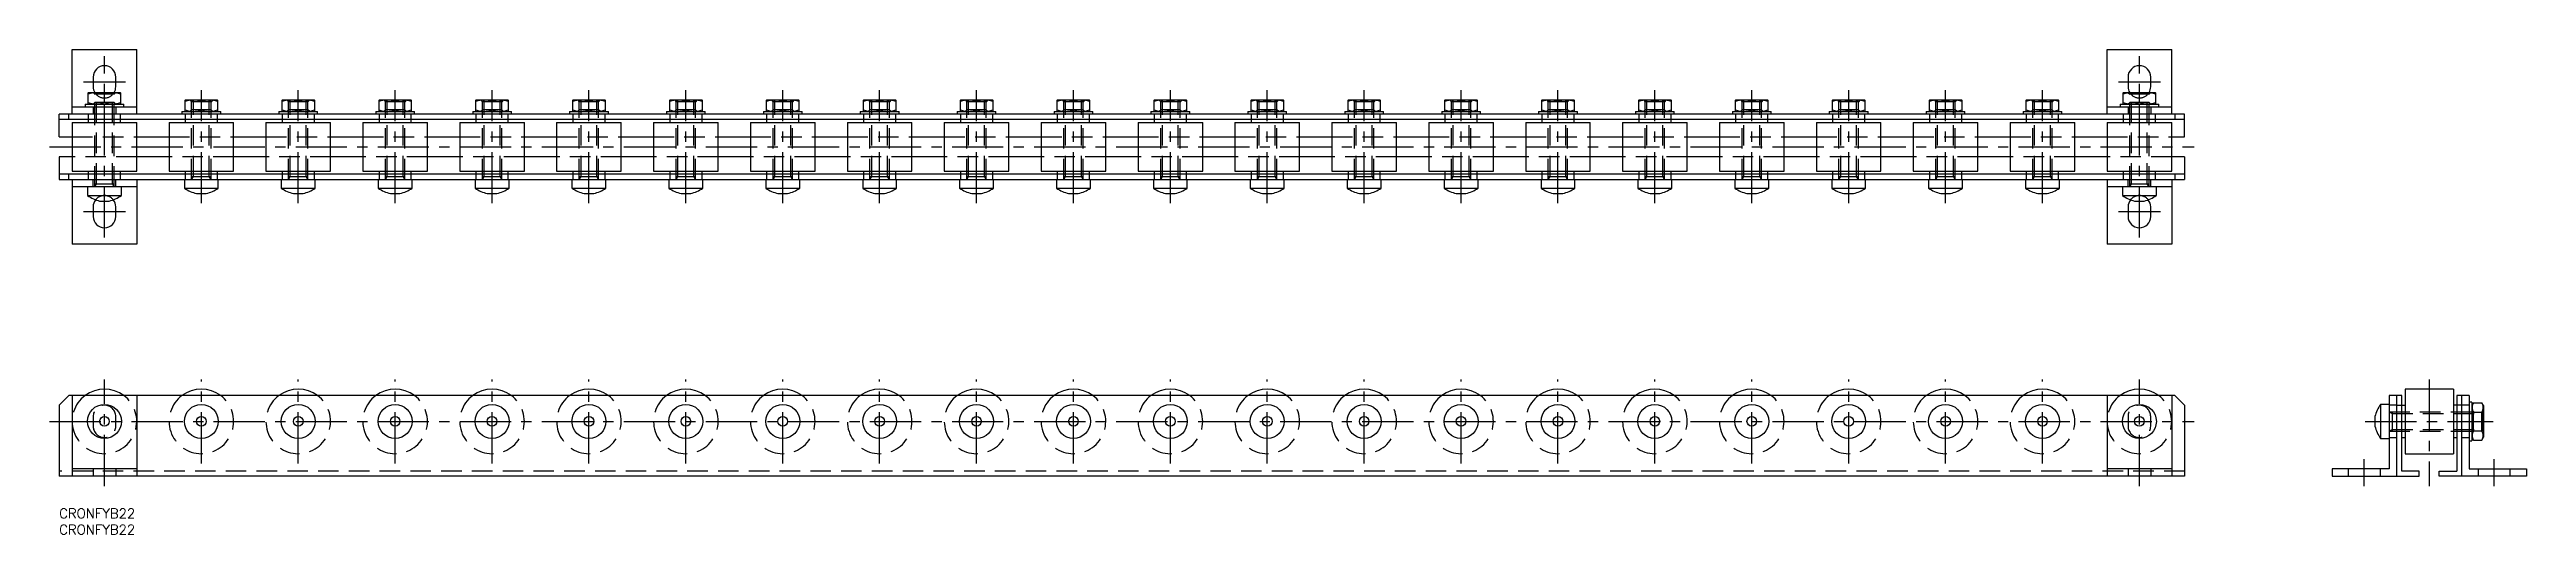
# Model space of a CAD drawing. Extents: x -3 to 764, y -8 to 142.
import ezdxf

# ---------------------------------------------------------------- set-up
doc = ezdxf.new("R2010")
doc.units = 0
doc.header["$LTSCALE"] = 0.5
doc.linetypes.add('CENTER', pattern=[50.8, 31.75, -6.35, 6.35, -6.35])
doc.linetypes.add('DASHED', pattern=[19.05, 12.7, -6.35])
for name, color, linetype in [('MSM_CENTER', 1, 'CENTER'), ('MSM_CONTINUOUS', 7, 'CONTINUOUS'), ('MSM_DASHED', 4, 'DASHED'), ('MSM_PART_NUMBER', 7, 'CONTINUOUS')]:
    doc.layers.add(name, color=color, linetype=linetype)
doc.styles.get("Standard").update_dxf_attribs({"font": 'txt.shx', "height": 3, "bigfont": 'bigfont.shx'})

# ---------------------------------------------------------------- blocks, each defined once
blk = doc.blocks.new('*U45')
at = {"layer": 'MSM_PART_NUMBER'}
blk.add_text('CRONFYB22', height=3, dxfattribs=at).set_placement((0, -3))
blk = doc.blocks.new('*U46')
at = {"layer": 'MSM_PART_NUMBER'}
blk.add_text('CRONFYB22', height=3, dxfattribs=at).set_placement((0, -8))

msp = doc.modelspace()

# ---------------------------------------------------------------- linework, layer by layer
at = {"layer": 'MSM_CENTER'}
for p, q in [((14, 83.91), (14, 140.11)), ((644, 83.91), (644, 140.11)), ((7.5, 132.11), (20.5, 132.11)), ((637.5, 132.11), (650.5, 132.11)), ((44, 94.51), (44, 129.51)), ((74, 94.51), (74, 129.51)), ((104, 94.51), (104, 129.51)), ((134, 94.51), (134, 129.51)), ((164, 94.51), (164, 129.51)), ((194, 94.51), (194, 129.51)), ((224, 94.51), (224, 129.51)), ((254, 94.51), (254, 129.51)), ((284, 94.51), (284, 129.51)), ((314, 94.51), (314, 129.51)), ((344, 94.51), (344, 129.51)), ((374, 94.51), (374, 129.51)), ((404, 94.51), (404, 129.51)), ((434, 94.51), (434, 129.51)), ((464, 94.51), (464, 129.51)), ((494, 94.51), (494, 129.51)), ((524, 94.51), (524, 129.51)), ((554, 94.51), (554, 129.51)), ((584, 94.51), (584, 129.51)), ((614, 94.51), (614, 129.51)), ((-3, 112.01), (661, 112.01)), ((20.5, 91.91), (7.5, 91.91)), ((650.5, 91.91), (637.5, 91.91)), ((14, 7), (14, 40)), ((44, 14), (44, 40)), ((74, 14), (74, 40)), ((104, 14), (104, 40)), ((134, 14), (134, 40)), ((164, 14), (164, 40)), ((194, 14), (194, 40)), ((224, 14), (224, 40)), ((254, 14), (254, 40)), ((284, 14), (284, 40)), ((314, 14), (314, 40)), ((344, 14), (344, 40)), ((374, 14), (374, 40)), ((404, 14), (404, 40)), ((434, 14), (434, 40)), ((464, 14), (464, 40)), ((494, 14), (494, 40)), ((524, 14), (524, 40)), ((554, 14), (554, 40)), ((584, 14), (584, 40)), ((614, 14), (614, 40)), ((644, 7), (644, 40)), ((733.74, 40), (733.74, 7)), ((-3, 27), (661, 27)), ((713.94, 27), (753.54, 27)), ((713.64, 7), (713.64, 15.3)), ((753.84, 7), (753.84, 15.3))]:
    msp.add_line(p, q, dxfattribs=at)
at = {"layer": 'MSM_CONTINUOUS'}
for p, q in [((4, 122.11), (4, 142.11)), ((4, 142.11), (24, 142.11)), ((24, 122.11), (24, 142.11)), ((634, 122.11), (634, 142.11)), ((634, 142.11), (654, 142.11)), ((654, 122.11), (654, 142.11)), ((10.5, 133.61), (10.5, 130.61)), ((17.5, 130.61), (17.5, 133.61)), ((640.5, 133.61), (640.5, 130.61)), ((647.5, 130.61), (647.5, 133.61)), ((4, 124.41), (24, 124.41)), ((8, 125.21), (8, 124.41)), ((8, 125.21), (20, 125.21)), ((9.1, 128.81), (9, 128.75)), ((9, 125.27), (9, 128.75)), ((9, 125.27), (9.1, 125.21)), ((9.1, 128.81), (18.9, 128.81)), ((14, 125.72), (14, 128.31)), ((19, 128.75), (18.9, 128.81)), ((18.9, 125.21), (19, 125.27)), ((19, 128.75), (19, 125.27)), ((20, 124.41), (20, 125.21)), ((38, 122.91), (38, 122.11)), ((38, 122.91), (50, 122.91)), ((39.1, 126.51), (39, 126.45)), ((39, 122.97), (39, 126.45)), ((39, 122.97), (39.1, 122.91)), ((39.1, 126.51), (48.9, 126.51)), ((44, 123.42), (44, 126.01)), ((49, 126.45), (48.9, 126.51)), ((48.9, 122.91), (49, 122.97)), ((49, 126.45), (49, 122.97)), ((50, 122.11), (50, 122.91)), ((68, 122.91), (68, 122.11)), ((68, 122.91), (80, 122.91)), ((69.1, 126.51), (69, 126.45)), ((69, 122.97), (69, 126.45)), ((69, 122.97), (69.1, 122.91)), ((69.1, 126.51), (78.9, 126.51)), ((74, 123.42), (74, 126.01)), ((79, 126.45), (78.9, 126.51)), ((78.9, 122.91), (79, 122.97)), ((79, 126.45), (79, 122.97)), ((80, 122.11), (80, 122.91)), ((98, 122.91), (98, 122.11)), ((98, 122.91), (110, 122.91)), ((99.1, 126.51), (99, 126.45)), ((99, 122.97), (99, 126.45)), ((99, 122.97), (99.1, 122.91)), ((99.1, 126.51), (108.9, 126.51)), ((104, 123.42), (104, 126.01)), ((109, 126.45), (108.9, 126.51)), ((108.9, 122.91), (109, 122.97)), ((109, 126.45), (109, 122.97)), ((110, 122.11), (110, 122.91)), ((128, 122.91), (128, 122.11)), ((128, 122.91), (140, 122.91)), ((129.1, 126.51), (129, 126.45)), ((129, 122.97), (129, 126.45)), ((129, 122.97), (129.1, 122.91)), ((129.1, 126.51), (138.9, 126.51)), ((134, 123.42), (134, 126.01)), ((139, 126.45), (138.9, 126.51)), ((138.9, 122.91), (139, 122.97)), ((139, 126.45), (139, 122.97)), ((140, 122.11), (140, 122.91)), ((158, 122.91), (158, 122.11)), ((158, 122.91), (170, 122.91)), ((159.1, 126.51), (159, 126.45)), ((159, 122.97), (159, 126.45)), ((159, 122.97), (159.1, 122.91)), ((159.1, 126.51), (168.9, 126.51)), ((164, 123.42), (164, 126.01)), ((169, 126.45), (168.9, 126.51)), ((168.9, 122.91), (169, 122.97)), ((169, 126.45), (169, 122.97)), ((170, 122.11), (170, 122.91)), ((188, 122.91), (188, 122.11)), ((188, 122.91), (200, 122.91)), ((189.1, 126.51), (189, 126.45)), ((189, 122.97), (189, 126.45)), ((189, 122.97), (189.1, 122.91)), ((189.1, 126.51), (198.9, 126.51)), ((194, 123.42), (194, 126.01)), ((199, 126.45), (198.9, 126.51)), ((198.9, 122.91), (199, 122.97)), ((199, 126.45), (199, 122.97)), ((200, 122.11), (200, 122.91)), ((218, 122.91), (218, 122.11)), ((218, 122.91), (230, 122.91)), ((219.1, 126.51), (219, 126.45)), ((219, 122.97), (219, 126.45)), ((219, 122.97), (219.1, 122.91)), ((219.1, 126.51), (228.9, 126.51)), ((224, 123.42), (224, 126.01)), ((229, 126.45), (228.9, 126.51)), ((228.9, 122.91), (229, 122.97)), ((229, 126.45), (229, 122.97)), ((230, 122.11), (230, 122.91)), ((248, 122.91), (248, 122.11)), ((248, 122.91), (260, 122.91)), ((249.1, 126.51), (249, 126.45)), ((249, 122.97), (249, 126.45)), ((249, 122.97), (249.1, 122.91)), ((249.1, 126.51), (258.9, 126.51)), ((254, 123.42), (254, 126.01)), ((259, 126.45), (258.9, 126.51)), ((258.9, 122.91), (259, 122.97)), ((259, 126.45), (259, 122.97)), ((260, 122.11), (260, 122.91)), ((278, 122.91), (278, 122.11)), ((278, 122.91), (290, 122.91)), ((279.1, 126.51), (279, 126.45)), ((279, 122.97), (279, 126.45)), ((279, 122.97), (279.1, 122.91)), ((279.1, 126.51), (288.9, 126.51)), ((284, 123.42), (284, 126.01)), ((289, 126.45), (288.9, 126.51)), ((288.9, 122.91), (289, 122.97)), ((289, 126.45), (289, 122.97)), ((290, 122.11), (290, 122.91)), ((308, 122.91), (308, 122.11)), ((308, 122.91), (320, 122.91)), ((309.1, 126.51), (309, 126.45)), ((309, 122.97), (309, 126.45)), ((309, 122.97), (309.1, 122.91)), ((309.1, 126.51), (318.9, 126.51)), ((314, 123.42), (314, 126.01)), ((319, 126.45), (318.9, 126.51)), ((318.9, 122.91), (319, 122.97)), ((319, 126.45), (319, 122.97)), ((320, 122.11), (320, 122.91)), ((338, 122.91), (338, 122.11)), ((338, 122.91), (350, 122.91)), ((339.1, 126.51), (339, 126.45)), ((339, 122.97), (339, 126.45)), ((339, 122.97), (339.1, 122.91)), ((339.1, 126.51), (348.9, 126.51)), ((344, 123.42), (344, 126.01)), ((349, 126.45), (348.9, 126.51)), ((348.9, 122.91), (349, 122.97)), ((349, 126.45), (349, 122.97)), ((350, 122.11), (350, 122.91)), ((368, 122.91), (368, 122.11)), ((368, 122.91), (380, 122.91)), ((369.1, 126.51), (369, 126.45)), ((369, 122.97), (369, 126.45)), ((369, 122.97), (369.1, 122.91)), ((369.1, 126.51), (378.9, 126.51)), ((374, 123.42), (374, 126.01)), ((379, 126.45), (378.9, 126.51)), ((378.9, 122.91), (379, 122.97)), ((379, 126.45), (379, 122.97)), ((380, 122.11), (380, 122.91)), ((398, 122.91), (398, 122.11)), ((398, 122.91), (410, 122.91)), ((399.1, 126.51), (399, 126.45)), ((399, 122.97), (399, 126.45)), ((399, 122.97), (399.1, 122.91)), ((399.1, 126.51), (408.9, 126.51)), ((404, 123.42), (404, 126.01)), ((409, 126.45), (408.9, 126.51)), ((408.9, 122.91), (409, 122.97)), ((409, 126.45), (409, 122.97)), ((410, 122.11), (410, 122.91)), ((428, 122.91), (428, 122.11)), ((428, 122.91), (440, 122.91)), ((429.1, 126.51), (429, 126.45)), ((429, 122.97), (429, 126.45)), ((429, 122.97), (429.1, 122.91)), ((429.1, 126.51), (438.9, 126.51)), ((434, 123.42), (434, 126.01)), ((439, 126.45), (438.9, 126.51)), ((438.9, 122.91), (439, 122.97)), ((439, 126.45), (439, 122.97)), ((440, 122.11), (440, 122.91)), ((458, 122.91), (458, 122.11)), ((458, 122.91), (470, 122.91)), ((459.1, 126.51), (459, 126.45)), ((459, 122.97), (459, 126.45)), ((459, 122.97), (459.1, 122.91)), ((459.1, 126.51), (468.9, 126.51)), ((464, 123.42), (464, 126.01)), ((469, 126.45), (468.9, 126.51)), ((468.9, 122.91), (469, 122.97)), ((469, 126.45), (469, 122.97)), ((470, 122.11), (470, 122.91)), ((488, 122.91), (488, 122.11)), ((488, 122.91), (500, 122.91)), ((489.1, 126.51), (489, 126.45)), ((489, 122.97), (489, 126.45)), ((489, 122.97), (489.1, 122.91)), ((489.1, 126.51), (498.9, 126.51)), ((494, 123.42), (494, 126.01)), ((499, 126.45), (498.9, 126.51)), ((498.9, 122.91), (499, 122.97)), ((499, 126.45), (499, 122.97)), ((500, 122.11), (500, 122.91)), ((518, 122.91), (518, 122.11)), ((518, 122.91), (530, 122.91)), ((519.1, 126.51), (519, 126.45)), ((519, 122.97), (519, 126.45)), ((519, 122.97), (519.1, 122.91)), ((519.1, 126.51), (528.9, 126.51)), ((524, 123.42), (524, 126.01)), ((529, 126.45), (528.9, 126.51)), ((528.9, 122.91), (529, 122.97)), ((529, 126.45), (529, 122.97)), ((530, 122.11), (530, 122.91)), ((548, 122.91), (548, 122.11)), ((548, 122.91), (560, 122.91)), ((549.1, 126.51), (549, 126.45)), ((549, 122.97), (549, 126.45)), ((549, 122.97), (549.1, 122.91)), ((549.1, 126.51), (558.9, 126.51)), ((554, 123.42), (554, 126.01)), ((559, 126.45), (558.9, 126.51)), ((558.9, 122.91), (559, 122.97)), ((559, 126.45), (559, 122.97)), ((560, 122.11), (560, 122.91)), ((578, 122.91), (578, 122.11)), ((578, 122.91), (590, 122.91)), ((579.1, 126.51), (579, 126.45)), ((579, 122.97), (579, 126.45)), ((579, 122.97), (579.1, 122.91)), ((579.1, 126.51), (588.9, 126.51)), ((584, 123.42), (584, 126.01)), ((589, 126.45), (588.9, 126.51)), ((588.9, 122.91), (589, 122.97)), ((589, 126.45), (589, 122.97)), ((590, 122.11), (590, 122.91)), ((608, 122.91), (608, 122.11)), ((608, 122.91), (620, 122.91)), ((609.1, 126.51), (609, 126.45)), ((609, 122.97), (609, 126.45)), ((609, 122.97), (609.1, 122.91)), ((609.1, 126.51), (618.9, 126.51)), ((614, 123.42), (614, 126.01)), ((619, 126.45), (618.9, 126.51)), ((618.9, 122.91), (619, 122.97)), ((619, 126.45), (619, 122.97)), ((620, 122.11), (620, 122.91)), ((634, 124.41), (654, 124.41)), ((638, 125.21), (638, 124.41)), ((638, 125.21), (650, 125.21)), ((639.1, 128.81), (639, 128.75)), ((639, 125.27), (639, 128.75)), ((639, 125.27), (639.1, 125.21)), ((639.1, 128.81), (648.9, 128.81)), ((644, 125.72), (644, 128.31)), ((649, 128.75), (648.9, 128.81)), ((648.9, 125.21), (649, 125.27)), ((649, 128.75), (649, 125.27)), ((650, 124.41), (650, 125.21)), ((0, 115.11), (0, 122.11)), ((658, 122.11), (0, 122.11)), ((0, 120.51), (658, 120.51)), ((0, 115.11), (4, 115.11)), ((3, 120.51), (3, 122.11)), ((4, 119.51), (4, 104.51)), ((4, 119.51), (24, 119.51)), ((9, 120.51), (9, 119.51)), ((19, 119.51), (19, 120.51)), ((24, 104.51), (24, 119.51)), ((24, 115.11), (34, 115.11)), ((34, 119.51), (34, 104.51)), ((34, 119.51), (54, 119.51)), ((39, 120.51), (39, 119.51)), ((49, 119.51), (49, 120.51)), ((54, 104.51), (54, 119.51)), ((54, 115.11), (64, 115.11)), ((64, 119.51), (64, 104.51)), ((64, 119.51), (84, 119.51)), ((69, 120.51), (69, 119.51)), ((79, 119.51), (79, 120.51)), ((84, 104.51), (84, 119.51)), ((84, 115.11), (94, 115.11)), ((94, 119.51), (94, 104.51)), ((94, 119.51), (114, 119.51)), ((99, 120.51), (99, 119.51)), ((109, 119.51), (109, 120.51)), ((114, 104.51), (114, 119.51)), ((114, 115.11), (124, 115.11)), ((124, 119.51), (124, 104.51)), ((124, 119.51), (144, 119.51)), ((129, 120.51), (129, 119.51)), ((139, 119.51), (139, 120.51)), ((144, 104.51), (144, 119.51)), ((144, 115.11), (154, 115.11)), ((154, 119.51), (154, 104.51)), ((154, 119.51), (174, 119.51)), ((159, 120.51), (159, 119.51)), ((169, 119.51), (169, 120.51)), ((174, 104.51), (174, 119.51)), ((174, 115.11), (184, 115.11)), ((184, 119.51), (184, 104.51)), ((184, 119.51), (204, 119.51)), ((189, 120.51), (189, 119.51)), ((199, 119.51), (199, 120.51)), ((204, 104.51), (204, 119.51)), ((204, 115.11), (214, 115.11)), ((214, 119.51), (214, 104.51)), ((214, 119.51), (234, 119.51)), ((219, 120.51), (219, 119.51)), ((229, 119.51), (229, 120.51)), ((234, 104.51), (234, 119.51)), ((234, 115.11), (244, 115.11)), ((244, 119.51), (244, 104.51)), ((244, 119.51), (264, 119.51)), ((249, 120.51), (249, 119.51)), ((259, 119.51), (259, 120.51)), ((264, 104.51), (264, 119.51)), ((264, 115.11), (274, 115.11)), ((274, 119.51), (274, 104.51)), ((274, 119.51), (294, 119.51)), ((279, 120.51), (279, 119.51)), ((289, 119.51), (289, 120.51)), ((294, 104.51), (294, 119.51)), ((294, 115.11), (304, 115.11)), ((304, 119.51), (304, 104.51)), ((304, 119.51), (324, 119.51)), ((309, 120.51), (309, 119.51)), ((319, 119.51), (319, 120.51)), ((324, 104.51), (324, 119.51)), ((324, 115.11), (334, 115.11)), ((334, 119.51), (334, 104.51)), ((334, 119.51), (354, 119.51)), ((339, 120.51), (339, 119.51)), ((349, 119.51), (349, 120.51)), ((354, 104.51), (354, 119.51)), ((354, 115.11), (364, 115.11)), ((364, 119.51), (364, 104.51)), ((364, 119.51), (384, 119.51)), ((369, 120.51), (369, 119.51)), ((379, 119.51), (379, 120.51)), ((384, 104.51), (384, 119.51)), ((384, 115.11), (394, 115.11)), ((394, 119.51), (394, 104.51)), ((394, 119.51), (414, 119.51)), ((399, 120.51), (399, 119.51)), ((409, 119.51), (409, 120.51)), ((414, 104.51), (414, 119.51)), ((414, 115.11), (424, 115.11)), ((424, 119.51), (424, 104.51)), ((424, 119.51), (444, 119.51)), ((429, 120.51), (429, 119.51)), ((439, 119.51), (439, 120.51)), ((444, 104.51), (444, 119.51)), ((444, 115.11), (454, 115.11)), ((454, 119.51), (454, 104.51)), ((454, 119.51), (474, 119.51)), ((459, 120.51), (459, 119.51)), ((469, 119.51), (469, 120.51)), ((474, 104.51), (474, 119.51)), ((474, 115.11), (484, 115.11)), ((484, 119.51), (484, 104.51)), ((484, 119.51), (504, 119.51)), ((489, 120.51), (489, 119.51)), ((499, 119.51), (499, 120.51)), ((504, 104.51), (504, 119.51)), ((504, 115.11), (514, 115.11)), ((514, 119.51), (514, 104.51)), ((514, 119.51), (534, 119.51)), ((519, 120.51), (519, 119.51)), ((529, 119.51), (529, 120.51)), ((534, 104.51), (534, 119.51)), ((534, 115.11), (544, 115.11)), ((544, 119.51), (544, 104.51)), ((544, 119.51), (564, 119.51)), ((549, 120.51), (549, 119.51)), ((559, 119.51), (559, 120.51)), ((564, 104.51), (564, 119.51)), ((564, 115.11), (574, 115.11)), ((574, 119.51), (574, 104.51)), ((574, 119.51), (594, 119.51)), ((579, 120.51), (579, 119.51)), ((589, 119.51), (589, 120.51)), ((594, 104.51), (594, 119.51)), ((594, 115.11), (604, 115.11)), ((604, 119.51), (604, 104.51)), ((604, 119.51), (624, 119.51)), ((609, 120.51), (609, 119.51)), ((619, 119.51), (619, 120.51)), ((624, 104.51), (624, 119.51)), ((624, 115.11), (634, 115.11)), ((634, 119.51), (634, 104.51)), ((634, 119.51), (654, 119.51)), ((639, 120.51), (639, 119.51)), ((649, 119.51), (649, 120.51)), ((654, 104.51), (654, 119.51)), ((654, 115.11), (658, 115.11)), ((655, 122.11), (655, 120.51)), ((658, 115.11), (658, 122.11)), ((0, 108.91), (0, 101.91)), ((4, 108.91), (0, 108.91)), ((34, 108.91), (24, 108.91)), ((64, 108.91), (54, 108.91)), ((94, 108.91), (84, 108.91)), ((124, 108.91), (114, 108.91)), ((154, 108.91), (144, 108.91)), ((184, 108.91), (174, 108.91)), ((214, 108.91), (204, 108.91)), ((244, 108.91), (234, 108.91)), ((274, 108.91), (264, 108.91)), ((304, 108.91), (294, 108.91)), ((334, 108.91), (324, 108.91)), ((364, 108.91), (354, 108.91)), ((394, 108.91), (384, 108.91)), ((424, 108.91), (414, 108.91)), ((454, 108.91), (444, 108.91)), ((484, 108.91), (474, 108.91)), ((514, 108.91), (504, 108.91)), ((544, 108.91), (534, 108.91)), ((574, 108.91), (564, 108.91)), ((604, 108.91), (594, 108.91)), ((634, 108.91), (624, 108.91)), ((658, 108.91), (654, 108.91)), ((658, 108.91), (658, 101.91)), ((658, 103.51), (0, 103.51)), ((0, 101.91), (658, 101.91)), ((3, 101.91), (3, 103.51)), ((4, 104.51), (24, 104.51)), ((4, 101.91), (4, 81.91)), ((9, 104.51), (9, 103.51)), ((19, 103.51), (19, 104.51)), ((24, 101.91), (24, 81.91)), ((34, 104.51), (54, 104.51)), ((38.75, 101.91), (38.75, 99.2)), ((39, 104.51), (39, 103.51)), ((49, 103.51), (49, 104.51)), ((49.25, 99.2), (49.25, 101.91)), ((64, 104.51), (84, 104.51)), ((68.75, 101.91), (68.75, 99.2)), ((69, 104.51), (69, 103.51)), ((79, 103.51), (79, 104.51)), ((79.25, 99.2), (79.25, 101.91)), ((94, 104.51), (114, 104.51)), ((98.75, 101.91), (98.75, 99.2)), ((99, 104.51), (99, 103.51)), ((109, 103.51), (109, 104.51)), ((109.25, 99.2), (109.25, 101.91)), ((124, 104.51), (144, 104.51)), ((128.75, 101.91), (128.75, 99.2)), ((129, 104.51), (129, 103.51)), ((139, 103.51), (139, 104.51)), ((139.25, 99.2), (139.25, 101.91)), ((154, 104.51), (174, 104.51)), ((158.75, 101.91), (158.75, 99.2)), ((159, 104.51), (159, 103.51)), ((169, 103.51), (169, 104.51)), ((169.25, 99.2), (169.25, 101.91)), ((184, 104.51), (204, 104.51)), ((188.75, 101.91), (188.75, 99.2)), ((189, 104.51), (189, 103.51)), ((199, 103.51), (199, 104.51)), ((199.25, 99.2), (199.25, 101.91)), ((214, 104.51), (234, 104.51)), ((218.75, 101.91), (218.75, 99.2)), ((219, 104.51), (219, 103.51)), ((229, 103.51), (229, 104.51)), ((229.25, 99.2), (229.25, 101.91)), ((244, 104.51), (264, 104.51)), ((248.75, 101.91), (248.75, 99.2)), ((249, 104.51), (249, 103.51)), ((259, 103.51), (259, 104.51)), ((259.25, 99.2), (259.25, 101.91)), ((274, 104.51), (294, 104.51)), ((278.75, 101.91), (278.75, 99.2)), ((279, 104.51), (279, 103.51)), ((289, 103.51), (289, 104.51)), ((289.25, 99.2), (289.25, 101.91)), ((304, 104.51), (324, 104.51)), ((308.75, 101.91), (308.75, 99.2)), ((309, 104.51), (309, 103.51)), ((319, 103.51), (319, 104.51)), ((319.25, 99.2), (319.25, 101.91)), ((334, 104.51), (354, 104.51)), ((338.75, 101.91), (338.75, 99.2)), ((339, 104.51), (339, 103.51)), ((349, 103.51), (349, 104.51)), ((349.25, 99.2), (349.25, 101.91)), ((364, 104.51), (384, 104.51)), ((368.75, 101.91), (368.75, 99.2)), ((369, 104.51), (369, 103.51)), ((379, 103.51), (379, 104.51)), ((379.25, 99.2), (379.25, 101.91)), ((394, 104.51), (414, 104.51)), ((398.75, 101.91), (398.75, 99.2)), ((399, 104.51), (399, 103.51)), ((409, 103.51), (409, 104.51)), ((409.25, 99.2), (409.25, 101.91)), ((424, 104.51), (444, 104.51)), ((428.75, 101.91), (428.75, 99.2)), ((429, 104.51), (429, 103.51)), ((439, 103.51), (439, 104.51)), ((439.25, 99.2), (439.25, 101.91)), ((454, 104.51), (474, 104.51)), ((458.75, 101.91), (458.75, 99.2)), ((459, 104.51), (459, 103.51)), ((469, 103.51), (469, 104.51)), ((469.25, 99.2), (469.25, 101.91)), ((484, 104.51), (504, 104.51)), ((488.75, 101.91), (488.75, 99.2)), ((489, 104.51), (489, 103.51)), ((499, 103.51), (499, 104.51)), ((499.25, 99.2), (499.25, 101.91)), ((514, 104.51), (534, 104.51)), ((518.75, 101.91), (518.75, 99.2)), ((519, 104.51), (519, 103.51)), ((529, 103.51), (529, 104.51)), ((529.25, 99.2), (529.25, 101.91)), ((544, 104.51), (564, 104.51)), ((548.75, 101.91), (548.75, 99.2)), ((549, 104.51), (549, 103.51)), ((559, 103.51), (559, 104.51)), ((559.25, 99.2), (559.25, 101.91)), ((574, 104.51), (594, 104.51)), ((578.75, 101.91), (578.75, 99.2)), ((579, 104.51), (579, 103.51)), ((589, 103.51), (589, 104.51)), ((589.25, 99.2), (589.25, 101.91)), ((604, 104.51), (624, 104.51)), ((608.75, 101.91), (608.75, 99.2)), ((609, 104.51), (609, 103.51)), ((619, 103.51), (619, 104.51)), ((619.25, 99.2), (619.25, 101.91)), ((634, 104.51), (654, 104.51)), ((634, 101.91), (634, 81.91)), ((639, 104.51), (639, 103.51)), ((649, 103.51), (649, 104.51)), ((654, 101.91), (654, 81.91)), ((655, 103.51), (655, 101.91)), ((24, 99.61), (4, 99.61)), ((8.75, 99.61), (8.75, 96.9)), ((8.75, 96.9), (19.25, 96.9)), ((10.5, 93.41), (10.5, 90.41)), ((12.51, 95.21), (15.49, 95.21)), ((17.5, 90.41), (17.5, 93.41)), ((19.25, 96.9), (19.25, 99.61)), ((38.75, 99.2), (49.25, 99.2)), ((42.51, 97.51), (45.49, 97.51)), ((68.75, 99.2), (79.25, 99.2)), ((72.51, 97.51), (75.49, 97.51)), ((98.75, 99.2), (109.25, 99.2)), ((102.51, 97.51), (105.49, 97.51)), ((128.75, 99.2), (139.25, 99.2)), ((132.51, 97.51), (135.49, 97.51)), ((158.75, 99.2), (169.25, 99.2)), ((162.51, 97.51), (165.49, 97.51)), ((188.75, 99.2), (199.25, 99.2)), ((192.51, 97.51), (195.49, 97.51)), ((218.75, 99.2), (229.25, 99.2)), ((222.51, 97.51), (225.49, 97.51)), ((248.75, 99.2), (259.25, 99.2)), ((252.51, 97.51), (255.49, 97.51)), ((278.75, 99.2), (289.25, 99.2)), ((282.51, 97.51), (285.49, 97.51)), ((308.75, 99.2), (319.25, 99.2)), ((312.51, 97.51), (315.49, 97.51)), ((338.75, 99.2), (349.25, 99.2)), ((342.51, 97.51), (345.49, 97.51)), ((368.75, 99.2), (379.25, 99.2)), ((372.51, 97.51), (375.49, 97.51)), ((398.75, 99.2), (409.25, 99.2)), ((402.51, 97.51), (405.49, 97.51)), ((428.75, 99.2), (439.25, 99.2)), ((432.51, 97.51), (435.49, 97.51)), ((458.75, 99.2), (469.25, 99.2)), ((462.51, 97.51), (465.49, 97.51)), ((488.75, 99.2), (499.25, 99.2)), ((492.51, 97.51), (495.49, 97.51)), ((518.75, 99.2), (529.25, 99.2)), ((522.51, 97.51), (525.49, 97.51)), ((548.75, 99.2), (559.25, 99.2)), ((552.51, 97.51), (555.49, 97.51)), ((578.75, 99.2), (589.25, 99.2)), ((582.51, 97.51), (585.49, 97.51)), ((608.75, 99.2), (619.25, 99.2)), ((612.51, 97.51), (615.49, 97.51)), ((654, 99.61), (634, 99.61)), ((638.75, 99.61), (638.75, 96.9)), ((638.75, 96.9), (649.25, 96.9)), ((640.5, 93.41), (640.5, 90.41)), ((642.51, 95.21), (645.49, 95.21)), ((647.5, 90.41), (647.5, 93.41)), ((649.25, 96.9), (649.25, 99.61)), ((24, 81.91), (4, 81.91)), ((654, 81.91), (634, 81.91)), ((0, 32), (3, 35)), ((0, 32), (0, 10)), ((655, 35), (3, 35)), ((4, 35), (4, 10)), ((24, 35), (24, 10)), ((634, 35), (634, 10)), ((654, 35), (654, 10)), ((655, 35), (658, 32)), ((658, 32), (658, 10)), ((718.63, 32.25), (718.63, 21.75)), ((721.34, 32.25), (718.63, 32.25)), ((725.24, 35), (721.34, 35)), ((721.34, 35), (721.34, 12.3)), ((723.64, 35), (723.64, 10)), ((723.64, 32), (726.24, 32)), ((725.24, 11.6), (725.24, 35)), ((726.24, 37), (726.24, 17)), ((741.24, 37), (726.24, 37)), ((741.24, 37), (741.24, 17)), ((743.84, 32), (741.24, 32)), ((742.24, 35), (742.24, 11.6)), ((746.14, 35), (742.24, 35)), ((743.84, 10), (743.84, 35)), ((746.14, 35), (746.14, 12.3)), ((746.94, 33), (746.14, 33)), ((746.94, 33), (746.94, 21)), ((747.44, 32.77), (746.94, 31.9)), ((747.44, 32.77), (750.03, 32.77)), ((750.54, 31.9), (750.03, 32.77)), ((750.54, 31.9), (750.54, 22.1)), ((716.94, 28.49), (716.94, 25.51)), ((747.44, 29.89), (750.03, 29.89)), ((747.44, 24.11), (750.03, 24.11)), ((718.63, 21.75), (721.34, 21.75)), ((725.24, 22), (726.24, 22)), ((726.24, 17), (741.24, 17)), ((741.24, 22), (742.24, 22)), ((746.14, 21), (746.94, 21)), ((746.94, 22.1), (747.44, 21.23)), ((747.44, 21.23), (750.03, 21.23)), ((750.03, 21.23), (750.54, 22.1)), ((658, 10), (0, 10)), ((24, 12.3), (4, 12.3)), ((654, 12.3), (634, 12.3)), ((721.34, 12.3), (703.64, 12.3)), ((703.64, 12.3), (703.64, 10)), ((703.64, 10), (730.64, 10)), ((730.64, 11.6), (725.24, 11.6)), ((730.64, 10), (730.64, 11.6)), ((736.84, 11.6), (742.24, 11.6)), ((736.84, 10), (736.84, 11.6)), ((763.84, 10), (736.84, 10)), ((746.14, 12.3), (763.84, 12.3)), ((763.84, 12.3), (763.84, 10))]:
    msp.add_line(p, q, dxfattribs=at)
for centre, radius in [((14, 27), 5.25), ((44, 27), 5.25), ((74, 27), 5.25), ((104, 27), 5.25), ((134, 27), 5.25), ((164, 27), 5.25), ((194, 27), 5.25), ((224, 27), 5.25), ((254, 27), 5.25), ((284, 27), 5.25), ((314, 27), 5.25), ((344, 27), 5.25), ((374, 27), 5.25), ((404, 27), 5.25), ((434, 27), 5.25), ((464, 27), 5.25), ((494, 27), 5.25), ((524, 27), 5.25), ((554, 27), 5.25), ((584, 27), 5.25), ((614, 27), 5.25), ((644, 27), 5.25), ((14, 27), 1.49), ((44, 27), 1.49), ((74, 27), 1.49), ((104, 27), 1.49), ((134, 27), 1.49), ((164, 27), 1.49), ((194, 27), 1.49), ((224, 27), 1.49), ((254, 27), 1.49), ((284, 27), 1.49), ((314, 27), 1.49), ((344, 27), 1.49), ((374, 27), 1.49), ((404, 27), 1.49), ((434, 27), 1.49), ((464, 27), 1.49), ((494, 27), 1.49), ((524, 27), 1.49), ((554, 27), 1.49), ((584, 27), 1.49), ((614, 27), 1.49), ((644, 27), 1.49)]:
    msp.add_circle(centre, radius, dxfattribs=at)
for centre, radius, start, end in [((14, 133.61), 3.5, 0, 180), ((14, 130.61), 3.5, 180, 210.94972), ((14, 130.61), 3.5, 329.05028, 0), ((644, 133.61), 3.5, 0, 180), ((644, 130.61), 3.5, 180, 210.94972), ((644, 130.61), 3.5, 329.05028, 0), ((11.5, 121.38), 7.37, 70.15922, 109.84078), ((11.5, 132.64), 7.37, 250.15922, 289.84078), ((16.5, 121.38), 7.37, 70.15922, 109.84078), ((16.5, 132.64), 7.37, 250.15922, 289.84078), ((41.5, 119.08), 7.37, 70.15922, 109.84078), ((41.5, 130.34), 7.37, 250.15922, 289.84078), ((46.5, 119.08), 7.37, 70.15922, 109.84078), ((46.5, 130.34), 7.37, 250.15922, 289.84078), ((71.5, 119.08), 7.37, 70.15922, 109.84078), ((71.5, 130.34), 7.37, 250.15922, 289.84078), ((76.5, 119.08), 7.37, 70.15922, 109.84078), ((76.5, 130.34), 7.37, 250.15922, 289.84078), ((101.5, 119.08), 7.37, 70.15922, 109.84078), ((101.5, 130.34), 7.37, 250.15922, 289.84078), ((106.5, 119.08), 7.37, 70.15922, 109.84078), ((106.5, 130.34), 7.37, 250.15922, 289.84078), ((131.5, 119.08), 7.37, 70.15922, 109.84078), ((131.5, 130.34), 7.37, 250.15922, 289.84078), ((136.5, 119.08), 7.37, 70.15922, 109.84078), ((136.5, 130.34), 7.37, 250.15922, 289.84078), ((161.5, 119.08), 7.37, 70.15922, 109.84078), ((161.5, 130.34), 7.37, 250.15922, 289.84078), ((166.5, 119.08), 7.37, 70.15922, 109.84078), ((166.5, 130.34), 7.37, 250.15922, 289.84078), ((191.5, 119.08), 7.37, 70.15922, 109.84078), ((191.5, 130.34), 7.37, 250.15922, 289.84078), ((196.5, 119.08), 7.37, 70.15922, 109.84078), ((196.5, 130.34), 7.37, 250.15922, 289.84078), ((221.5, 119.08), 7.37, 70.15922, 109.84078), ((221.5, 130.34), 7.37, 250.15922, 289.84078), ((226.5, 119.08), 7.37, 70.15922, 109.84078), ((226.5, 130.34), 7.37, 250.15922, 289.84078), ((251.5, 119.08), 7.37, 70.15922, 109.84078), ((251.5, 130.34), 7.37, 250.15922, 289.84078), ((256.5, 119.08), 7.37, 70.15922, 109.84078), ((256.5, 130.34), 7.37, 250.15922, 289.84078), ((281.5, 119.08), 7.37, 70.15922, 109.84078), ((281.5, 130.34), 7.37, 250.15922, 289.84078), ((286.5, 119.08), 7.37, 70.15922, 109.84078), ((286.5, 130.34), 7.37, 250.15922, 289.84078), ((311.5, 119.08), 7.37, 70.15922, 109.84078), ((311.5, 130.34), 7.37, 250.15922, 289.84078), ((316.5, 119.08), 7.37, 70.15922, 109.84078), ((316.5, 130.34), 7.37, 250.15922, 289.84078), ((341.5, 119.08), 7.37, 70.15922, 109.84078), ((341.5, 130.34), 7.37, 250.15922, 289.84078), ((346.5, 119.08), 7.37, 70.15922, 109.84078), ((346.5, 130.34), 7.37, 250.15922, 289.84078), ((371.5, 119.08), 7.37, 70.15922, 109.84078), ((371.5, 130.34), 7.37, 250.15922, 289.84078), ((376.5, 119.08), 7.37, 70.15922, 109.84078), ((376.5, 130.34), 7.37, 250.15922, 289.84078), ((401.5, 119.08), 7.37, 70.15922, 109.84078), ((401.5, 130.34), 7.37, 250.15922, 289.84078), ((406.5, 119.08), 7.37, 70.15922, 109.84078), ((406.5, 130.34), 7.37, 250.15922, 289.84078), ((431.5, 119.08), 7.37, 70.15922, 109.84078), ((431.5, 130.34), 7.37, 250.15922, 289.84078), ((436.5, 119.08), 7.37, 70.15922, 109.84078), ((436.5, 130.34), 7.37, 250.15922, 289.84078), ((461.5, 119.08), 7.37, 70.15922, 109.84078), ((461.5, 130.34), 7.37, 250.15922, 289.84078), ((466.5, 119.08), 7.37, 70.15922, 109.84078), ((466.5, 130.34), 7.37, 250.15922, 289.84078), ((491.5, 119.08), 7.37, 70.15922, 109.84078), ((491.5, 130.34), 7.37, 250.15922, 289.84078), ((496.5, 119.08), 7.37, 70.15922, 109.84078), ((496.5, 130.34), 7.37, 250.15922, 289.84078), ((521.5, 119.08), 7.37, 70.15922, 109.84078), ((521.5, 130.34), 7.37, 250.15922, 289.84078), ((526.5, 119.08), 7.37, 70.15922, 109.84078), ((526.5, 130.34), 7.37, 250.15922, 289.84078), ((551.5, 119.08), 7.37, 70.15922, 109.84078), ((551.5, 130.34), 7.37, 250.15922, 289.84078), ((556.5, 119.08), 7.37, 70.15922, 109.84078), ((556.5, 130.34), 7.37, 250.15922, 289.84078), ((581.5, 119.08), 7.37, 70.15922, 109.84078), ((581.5, 130.34), 7.37, 250.15922, 289.84078), ((586.5, 119.08), 7.37, 70.15922, 109.84078), ((586.5, 130.34), 7.37, 250.15922, 289.84078), ((611.5, 119.08), 7.37, 70.15922, 109.84078), ((611.5, 130.34), 7.37, 250.15922, 289.84078), ((616.5, 119.08), 7.37, 70.15922, 109.84078), ((616.5, 130.34), 7.37, 250.15922, 289.84078), ((641.5, 121.38), 7.37, 70.15922, 109.84078), ((641.5, 132.64), 7.37, 250.15922, 289.84078), ((646.5, 121.38), 7.37, 70.15922, 109.84078), ((646.5, 132.64), 7.37, 250.15922, 289.84078), ((15.54, 106.95), 12.12, 235.94449, 255.52141), ((14, 93.41), 3.5, 141.2477, 180), ((12.46, 106.95), 12.12, 284.47859, 304.05551), ((14, 93.41), 3.5, 0, 38.7523), ((45.54, 109.25), 12.12, 235.94449, 255.52141), ((42.46, 109.25), 12.12, 284.47859, 304.05551), ((75.54, 109.25), 12.12, 235.94449, 255.52141), ((72.46, 109.25), 12.12, 284.47859, 304.05551), ((105.54, 109.25), 12.12, 235.94449, 255.52141), ((102.46, 109.25), 12.12, 284.47859, 304.05551), ((135.54, 109.25), 12.12, 235.94449, 255.52141), ((132.46, 109.25), 12.12, 284.47859, 304.05551), ((165.54, 109.25), 12.12, 235.94449, 255.52141), ((162.46, 109.25), 12.12, 284.47859, 304.05551), ((195.54, 109.25), 12.12, 235.94449, 255.52141), ((192.46, 109.25), 12.12, 284.47859, 304.05551), ((225.54, 109.25), 12.12, 235.94449, 255.52141), ((222.46, 109.25), 12.12, 284.47859, 304.05551), ((255.54, 109.25), 12.12, 235.94449, 255.52141), ((252.46, 109.25), 12.12, 284.47859, 304.05551), ((285.54, 109.25), 12.12, 235.94449, 255.52141), ((282.46, 109.25), 12.12, 284.47859, 304.05551), ((315.54, 109.25), 12.12, 235.94449, 255.52141), ((312.46, 109.25), 12.12, 284.47859, 304.05551), ((345.54, 109.25), 12.12, 235.94449, 255.52141), ((342.46, 109.25), 12.12, 284.47859, 304.05551), ((375.54, 109.25), 12.12, 235.94449, 255.52141), ((372.46, 109.25), 12.12, 284.47859, 304.05551), ((405.54, 109.25), 12.12, 235.94449, 255.52141), ((402.46, 109.25), 12.12, 284.47859, 304.05551), ((435.54, 109.25), 12.12, 235.94449, 255.52141), ((432.46, 109.25), 12.12, 284.47859, 304.05551), ((465.54, 109.25), 12.12, 235.94449, 255.52141), ((462.46, 109.25), 12.12, 284.47859, 304.05551), ((495.54, 109.25), 12.12, 235.94449, 255.52141), ((492.46, 109.25), 12.12, 284.47859, 304.05551), ((525.54, 109.25), 12.12, 235.94449, 255.52141), ((522.46, 109.25), 12.12, 284.47859, 304.05551), ((555.54, 109.25), 12.12, 235.94449, 255.52141), ((552.46, 109.25), 12.12, 284.47859, 304.05551), ((585.54, 109.25), 12.12, 235.94449, 255.52141), ((582.46, 109.25), 12.12, 284.47859, 304.05551), ((615.54, 109.25), 12.12, 235.94449, 255.52141), ((612.46, 109.25), 12.12, 284.47859, 304.05551), ((645.54, 106.95), 12.12, 235.94449, 255.52141), ((644, 93.41), 3.5, 141.2477, 180), ((642.46, 106.95), 12.12, 284.47859, 304.05551), ((644, 93.41), 3.5, 0, 38.7523), ((14, 90.41), 3.5, 180, 0), ((644, 90.41), 3.5, 180, 0), ((14, 27), 10, 53.1301, 126.8699), ((44, 27), 10, 53.1301, 126.8699), ((74, 27), 10, 53.1301, 126.8699), ((104, 27), 10, 53.1301, 126.8699), ((134, 27), 10, 53.1301, 126.8699), ((164, 27), 10, 53.1301, 126.8699), ((194, 27), 10, 53.1301, 126.8699), ((224, 27), 10, 53.1301, 126.8699), ((254, 27), 10, 53.1301, 126.8699), ((284, 27), 10, 53.1301, 126.8699), ((314, 27), 10, 53.1301, 126.8699), ((344, 27), 10, 53.1301, 126.8699), ((374, 27), 10, 53.1301, 126.8699), ((404, 27), 10, 53.1301, 126.8699), ((434, 27), 10, 53.1301, 126.8699), ((464, 27), 10, 53.1301, 126.8699), ((494, 27), 10, 53.1301, 126.8699), ((524, 27), 10, 53.1301, 126.8699), ((554, 27), 10, 53.1301, 126.8699), ((584, 27), 10, 53.1301, 126.8699), ((614, 27), 10, 53.1301, 126.8699), ((644, 27), 10, 53.1301, 126.8699), ((728.67, 25.46), 12.12, 145.94449, 165.52141), ((749.55, 31.33), 2.56, 154.35735, 214.35735), ((747.92, 31.33), 2.56, 325.64265, 25.64265), ((728.67, 28.54), 12.12, 194.47859, 214.05551), ((749.55, 22.67), 2.56, 145.64265, 205.64265), ((756.6, 27), 9.61, 162.51237, 197.48763), ((740.87, 27), 9.61, 342.51237, 17.48763), ((747.92, 22.67), 2.56, 334.35735, 34.35735)]:
    msp.add_arc(centre, radius, start, end, dxfattribs=at)
at = {"layer": 'MSM_DASHED'}
for p, q in [((10.46, 128.81), (11, 128.27)), ((10.46, 125.21), (11, 125.75)), ((10.5, 124.41), (10.5, 122.11)), ((11.54, 128.81), (11, 128.27)), ((17, 128.27), (11, 128.27)), ((11, 99.61), (11, 128.27)), ((17, 125.75), (11, 125.75)), ((11.54, 100.55), (11.54, 128.81)), ((16.46, 128.81), (17, 128.27)), ((16.46, 100.55), (16.46, 128.81)), ((17.54, 128.81), (17, 128.27)), ((17, 99.61), (17, 128.27)), ((17.54, 125.21), (17, 125.75)), ((17.5, 124.41), (17.5, 122.11)), ((40.46, 126.51), (41, 125.97)), ((40.46, 122.91), (41, 123.45)), ((41.54, 126.51), (41, 125.97)), ((47, 125.97), (41, 125.97)), ((41, 101.91), (41, 125.97)), ((47, 123.45), (41, 123.45)), ((41.54, 102.85), (41.54, 126.51)), ((46.46, 126.51), (47, 125.97)), ((46.46, 102.85), (46.46, 126.51)), ((47.54, 126.51), (47, 125.97)), ((47, 101.91), (47, 125.97)), ((47.54, 122.91), (47, 123.45)), ((70.46, 126.51), (71, 125.97)), ((70.46, 122.91), (71, 123.45)), ((71.54, 126.51), (71, 125.97)), ((77, 125.97), (71, 125.97)), ((71, 101.91), (71, 125.97)), ((77, 123.45), (71, 123.45)), ((71.54, 102.85), (71.54, 126.51)), ((76.46, 126.51), (77, 125.97)), ((76.46, 102.85), (76.46, 126.51)), ((77.54, 126.51), (77, 125.97)), ((77, 101.91), (77, 125.97)), ((77.54, 122.91), (77, 123.45)), ((100.46, 126.51), (101, 125.97)), ((100.46, 122.91), (101, 123.45)), ((101.54, 126.51), (101, 125.97)), ((107, 125.97), (101, 125.97)), ((101, 101.91), (101, 125.97)), ((107, 123.45), (101, 123.45)), ((101.54, 102.85), (101.54, 126.51)), ((106.46, 126.51), (107, 125.97)), ((106.46, 102.85), (106.46, 126.51)), ((107.54, 126.51), (107, 125.97)), ((107, 101.91), (107, 125.97)), ((107.54, 122.91), (107, 123.45)), ((130.46, 126.51), (131, 125.97)), ((130.46, 122.91), (131, 123.45)), ((131.54, 126.51), (131, 125.97)), ((137, 125.97), (131, 125.97)), ((131, 101.91), (131, 125.97)), ((137, 123.45), (131, 123.45)), ((131.54, 102.85), (131.54, 126.51)), ((136.46, 126.51), (137, 125.97)), ((136.46, 102.85), (136.46, 126.51)), ((137.54, 126.51), (137, 125.97)), ((137, 101.91), (137, 125.97)), ((137.54, 122.91), (137, 123.45)), ((160.46, 126.51), (161, 125.97)), ((160.46, 122.91), (161, 123.45)), ((161.54, 126.51), (161, 125.97)), ((167, 125.97), (161, 125.97)), ((161, 101.91), (161, 125.97)), ((167, 123.45), (161, 123.45)), ((161.54, 102.85), (161.54, 126.51)), ((166.46, 126.51), (167, 125.97)), ((166.46, 102.85), (166.46, 126.51)), ((167.54, 126.51), (167, 125.97)), ((167, 101.91), (167, 125.97)), ((167.54, 122.91), (167, 123.45)), ((190.46, 126.51), (191, 125.97)), ((190.46, 122.91), (191, 123.45)), ((191.54, 126.51), (191, 125.97)), ((197, 125.97), (191, 125.97)), ((191, 101.91), (191, 125.97)), ((197, 123.45), (191, 123.45)), ((191.54, 102.85), (191.54, 126.51)), ((196.46, 126.51), (197, 125.97)), ((196.46, 102.85), (196.46, 126.51)), ((197.54, 126.51), (197, 125.97)), ((197, 101.91), (197, 125.97)), ((197.54, 122.91), (197, 123.45)), ((220.46, 126.51), (221, 125.97)), ((220.46, 122.91), (221, 123.45)), ((221.54, 126.51), (221, 125.97)), ((227, 125.97), (221, 125.97)), ((221, 101.91), (221, 125.97)), ((227, 123.45), (221, 123.45)), ((221.54, 102.85), (221.54, 126.51)), ((226.46, 126.51), (227, 125.97)), ((226.46, 102.85), (226.46, 126.51)), ((227.54, 126.51), (227, 125.97)), ((227, 101.91), (227, 125.97)), ((227.54, 122.91), (227, 123.45)), ((250.46, 126.51), (251, 125.97)), ((250.46, 122.91), (251, 123.45)), ((251.54, 126.51), (251, 125.97)), ((257, 125.97), (251, 125.97)), ((251, 101.91), (251, 125.97)), ((257, 123.45), (251, 123.45)), ((251.54, 102.85), (251.54, 126.51)), ((256.46, 126.51), (257, 125.97)), ((256.46, 102.85), (256.46, 126.51)), ((257.54, 126.51), (257, 125.97)), ((257, 101.91), (257, 125.97)), ((257.54, 122.91), (257, 123.45)), ((280.46, 126.51), (281, 125.97)), ((280.46, 122.91), (281, 123.45)), ((281.54, 126.51), (281, 125.97)), ((287, 125.97), (281, 125.97)), ((281, 101.91), (281, 125.97)), ((287, 123.45), (281, 123.45)), ((281.54, 102.85), (281.54, 126.51)), ((286.46, 126.51), (287, 125.97)), ((286.46, 102.85), (286.46, 126.51)), ((287.54, 126.51), (287, 125.97)), ((287, 101.91), (287, 125.97)), ((287.54, 122.91), (287, 123.45)), ((310.46, 126.51), (311, 125.97)), ((310.46, 122.91), (311, 123.45)), ((311.54, 126.51), (311, 125.97)), ((317, 125.97), (311, 125.97)), ((311, 101.91), (311, 125.97)), ((317, 123.45), (311, 123.45)), ((311.54, 102.85), (311.54, 126.51)), ((316.46, 126.51), (317, 125.97)), ((316.46, 102.85), (316.46, 126.51)), ((317.54, 126.51), (317, 125.97)), ((317, 101.91), (317, 125.97)), ((317.54, 122.91), (317, 123.45)), ((340.46, 126.51), (341, 125.97)), ((340.46, 122.91), (341, 123.45)), ((341.54, 126.51), (341, 125.97)), ((347, 125.97), (341, 125.97)), ((341, 101.91), (341, 125.97)), ((347, 123.45), (341, 123.45)), ((341.54, 102.85), (341.54, 126.51)), ((346.46, 126.51), (347, 125.97)), ((346.46, 102.85), (346.46, 126.51)), ((347.54, 126.51), (347, 125.97)), ((347, 101.91), (347, 125.97)), ((347.54, 122.91), (347, 123.45)), ((370.46, 126.51), (371, 125.97)), ((370.46, 122.91), (371, 123.45)), ((371.54, 126.51), (371, 125.97)), ((377, 125.97), (371, 125.97)), ((371, 101.91), (371, 125.97)), ((377, 123.45), (371, 123.45)), ((371.54, 102.85), (371.54, 126.51)), ((376.46, 126.51), (377, 125.97)), ((376.46, 102.85), (376.46, 126.51)), ((377.54, 126.51), (377, 125.97)), ((377, 101.91), (377, 125.97)), ((377.54, 122.91), (377, 123.45)), ((400.46, 126.51), (401, 125.97)), ((400.46, 122.91), (401, 123.45)), ((401.54, 126.51), (401, 125.97)), ((407, 125.97), (401, 125.97)), ((401, 101.91), (401, 125.97)), ((407, 123.45), (401, 123.45)), ((401.54, 102.85), (401.54, 126.51)), ((406.46, 126.51), (407, 125.97)), ((406.46, 102.85), (406.46, 126.51)), ((407.54, 126.51), (407, 125.97)), ((407, 101.91), (407, 125.97)), ((407.54, 122.91), (407, 123.45)), ((430.46, 126.51), (431, 125.97)), ((430.46, 122.91), (431, 123.45)), ((431.54, 126.51), (431, 125.97)), ((437, 125.97), (431, 125.97)), ((431, 101.91), (431, 125.97)), ((437, 123.45), (431, 123.45)), ((431.54, 102.85), (431.54, 126.51)), ((436.46, 126.51), (437, 125.97)), ((436.46, 102.85), (436.46, 126.51)), ((437.54, 126.51), (437, 125.97)), ((437, 101.91), (437, 125.97)), ((437.54, 122.91), (437, 123.45)), ((460.46, 126.51), (461, 125.97)), ((460.46, 122.91), (461, 123.45)), ((461.54, 126.51), (461, 125.97)), ((467, 125.97), (461, 125.97)), ((461, 101.91), (461, 125.97)), ((467, 123.45), (461, 123.45)), ((461.54, 102.85), (461.54, 126.51)), ((466.46, 126.51), (467, 125.97)), ((466.46, 102.85), (466.46, 126.51)), ((467.54, 126.51), (467, 125.97)), ((467, 101.91), (467, 125.97)), ((467.54, 122.91), (467, 123.45)), ((490.46, 126.51), (491, 125.97)), ((490.46, 122.91), (491, 123.45)), ((491.54, 126.51), (491, 125.97)), ((497, 125.97), (491, 125.97)), ((491, 101.91), (491, 125.97)), ((497, 123.45), (491, 123.45)), ((491.54, 102.85), (491.54, 126.51)), ((496.46, 126.51), (497, 125.97)), ((496.46, 102.85), (496.46, 126.51)), ((497.54, 126.51), (497, 125.97)), ((497, 101.91), (497, 125.97)), ((497.54, 122.91), (497, 123.45)), ((520.46, 126.51), (521, 125.97)), ((520.46, 122.91), (521, 123.45)), ((521.54, 126.51), (521, 125.97)), ((527, 125.97), (521, 125.97)), ((521, 101.91), (521, 125.97)), ((527, 123.45), (521, 123.45)), ((521.54, 102.85), (521.54, 126.51)), ((526.46, 126.51), (527, 125.97)), ((526.46, 102.85), (526.46, 126.51)), ((527.54, 126.51), (527, 125.97)), ((527, 101.91), (527, 125.97)), ((527.54, 122.91), (527, 123.45)), ((550.46, 126.51), (551, 125.97)), ((550.46, 122.91), (551, 123.45)), ((551.54, 126.51), (551, 125.97)), ((557, 125.97), (551, 125.97)), ((551, 101.91), (551, 125.97)), ((557, 123.45), (551, 123.45)), ((551.54, 102.85), (551.54, 126.51)), ((556.46, 126.51), (557, 125.97)), ((556.46, 102.85), (556.46, 126.51)), ((557.54, 126.51), (557, 125.97)), ((557, 101.91), (557, 125.97)), ((557.54, 122.91), (557, 123.45)), ((580.46, 126.51), (581, 125.97)), ((580.46, 122.91), (581, 123.45)), ((581.54, 126.51), (581, 125.97)), ((587, 125.97), (581, 125.97)), ((581, 101.91), (581, 125.97)), ((587, 123.45), (581, 123.45)), ((581.54, 102.85), (581.54, 126.51)), ((586.46, 126.51), (587, 125.97)), ((586.46, 102.85), (586.46, 126.51)), ((587.54, 126.51), (587, 125.97)), ((587, 101.91), (587, 125.97)), ((587.54, 122.91), (587, 123.45)), ((610.46, 126.51), (611, 125.97)), ((610.46, 122.91), (611, 123.45)), ((611.54, 126.51), (611, 125.97)), ((617, 125.97), (611, 125.97)), ((611, 101.91), (611, 125.97)), ((617, 123.45), (611, 123.45)), ((611.54, 102.85), (611.54, 126.51)), ((616.46, 126.51), (617, 125.97)), ((616.46, 102.85), (616.46, 126.51)), ((617.54, 126.51), (617, 125.97)), ((617, 101.91), (617, 125.97)), ((617.54, 122.91), (617, 123.45)), ((640.46, 128.81), (641, 128.27)), ((640.46, 125.21), (641, 125.75)), ((640.5, 124.41), (640.5, 122.11)), ((641.54, 128.81), (641, 128.27)), ((641, 99.61), (641, 128.27)), ((647, 128.27), (641, 128.27)), ((647, 125.75), (641, 125.75)), ((641.54, 100.55), (641.54, 128.81)), ((646.46, 100.55), (646.46, 128.81)), ((646.46, 128.81), (647, 128.27)), ((647.54, 128.81), (647, 128.27)), ((647, 99.61), (647, 128.27)), ((647.54, 125.21), (647, 125.75)), ((647.5, 124.41), (647.5, 122.11)), ((4, 115.11), (24, 115.11)), ((9, 122.11), (9, 120.51)), ((19, 120.51), (19, 122.11)), ((34, 115.11), (54, 115.11)), ((39, 122.11), (39, 120.51)), ((49, 120.51), (49, 122.11)), ((64, 115.11), (84, 115.11)), ((69, 122.11), (69, 120.51)), ((79, 120.51), (79, 122.11)), ((94, 115.11), (114, 115.11)), ((99, 122.11), (99, 120.51)), ((109, 120.51), (109, 122.11)), ((124, 115.11), (144, 115.11)), ((129, 122.11), (129, 120.51)), ((139, 120.51), (139, 122.11)), ((154, 115.11), (174, 115.11)), ((159, 122.11), (159, 120.51)), ((169, 120.51), (169, 122.11)), ((184, 115.11), (204, 115.11)), ((189, 122.11), (189, 120.51)), ((199, 120.51), (199, 122.11)), ((214, 115.11), (234, 115.11)), ((219, 122.11), (219, 120.51)), ((229, 120.51), (229, 122.11)), ((244, 115.11), (264, 115.11)), ((249, 122.11), (249, 120.51)), ((259, 120.51), (259, 122.11)), ((274, 115.11), (294, 115.11)), ((279, 122.11), (279, 120.51)), ((289, 120.51), (289, 122.11)), ((304, 115.11), (324, 115.11)), ((309, 122.11), (309, 120.51)), ((319, 120.51), (319, 122.11)), ((334, 115.11), (354, 115.11)), ((339, 122.11), (339, 120.51)), ((349, 120.51), (349, 122.11)), ((364, 115.11), (384, 115.11)), ((369, 122.11), (369, 120.51)), ((379, 120.51), (379, 122.11)), ((394, 115.11), (414, 115.11)), ((399, 122.11), (399, 120.51)), ((409, 120.51), (409, 122.11)), ((424, 115.11), (444, 115.11)), ((429, 122.11), (429, 120.51)), ((439, 120.51), (439, 122.11)), ((454, 115.11), (474, 115.11)), ((459, 122.11), (459, 120.51)), ((469, 120.51), (469, 122.11)), ((484, 115.11), (504, 115.11)), ((489, 122.11), (489, 120.51)), ((499, 120.51), (499, 122.11)), ((514, 115.11), (534, 115.11)), ((519, 122.11), (519, 120.51)), ((529, 120.51), (529, 122.11)), ((544, 115.11), (564, 115.11)), ((549, 122.11), (549, 120.51)), ((559, 120.51), (559, 122.11)), ((574, 115.11), (594, 115.11)), ((579, 122.11), (579, 120.51)), ((589, 120.51), (589, 122.11)), ((604, 115.11), (624, 115.11)), ((609, 122.11), (609, 120.51)), ((619, 120.51), (619, 122.11)), ((634, 115.11), (654, 115.11)), ((639, 122.11), (639, 120.51)), ((649, 120.51), (649, 122.11)), ((24, 108.91), (4, 108.91)), ((54, 108.91), (34, 108.91)), ((84, 108.91), (64, 108.91)), ((114, 108.91), (94, 108.91)), ((144, 108.91), (124, 108.91)), ((174, 108.91), (154, 108.91)), ((204, 108.91), (184, 108.91)), ((234, 108.91), (214, 108.91)), ((264, 108.91), (244, 108.91)), ((294, 108.91), (274, 108.91)), ((324, 108.91), (304, 108.91)), ((354, 108.91), (334, 108.91)), ((384, 108.91), (364, 108.91)), ((414, 108.91), (394, 108.91)), ((444, 108.91), (424, 108.91)), ((474, 108.91), (454, 108.91)), ((504, 108.91), (484, 108.91)), ((534, 108.91), (514, 108.91)), ((564, 108.91), (544, 108.91)), ((594, 108.91), (574, 108.91)), ((624, 108.91), (604, 108.91)), ((654, 108.91), (634, 108.91)), ((9, 103.51), (9, 101.91)), ((10.5, 99.61), (10.5, 101.91)), ((11, 100.55), (17, 100.55)), ((11, 99.61), (11.54, 100.55)), ((17, 99.61), (16.46, 100.55)), ((17.5, 99.61), (17.5, 101.91)), ((19, 101.91), (19, 103.51)), ((39, 103.51), (39, 101.91)), ((41, 102.85), (47, 102.85)), ((41, 101.91), (41.54, 102.85)), ((47, 101.91), (46.46, 102.85)), ((49, 101.91), (49, 103.51)), ((69, 103.51), (69, 101.91)), ((71, 102.85), (77, 102.85)), ((71, 101.91), (71.54, 102.85)), ((77, 101.91), (76.46, 102.85)), ((79, 101.91), (79, 103.51)), ((99, 103.51), (99, 101.91)), ((101, 102.85), (107, 102.85)), ((101, 101.91), (101.54, 102.85)), ((107, 101.91), (106.46, 102.85)), ((109, 101.91), (109, 103.51)), ((129, 103.51), (129, 101.91)), ((131, 102.85), (137, 102.85)), ((131, 101.91), (131.54, 102.85)), ((137, 101.91), (136.46, 102.85)), ((139, 101.91), (139, 103.51)), ((159, 103.51), (159, 101.91)), ((161, 102.85), (167, 102.85)), ((161, 101.91), (161.54, 102.85)), ((167, 101.91), (166.46, 102.85)), ((169, 101.91), (169, 103.51)), ((189, 103.51), (189, 101.91)), ((191, 102.85), (197, 102.85)), ((191, 101.91), (191.54, 102.85)), ((197, 101.91), (196.46, 102.85)), ((199, 101.91), (199, 103.51)), ((219, 103.51), (219, 101.91)), ((221, 102.85), (227, 102.85)), ((221, 101.91), (221.54, 102.85)), ((227, 101.91), (226.46, 102.85)), ((229, 101.91), (229, 103.51)), ((249, 103.51), (249, 101.91)), ((251, 102.85), (257, 102.85)), ((251, 101.91), (251.54, 102.85)), ((257, 101.91), (256.46, 102.85)), ((259, 101.91), (259, 103.51)), ((279, 103.51), (279, 101.91)), ((281, 102.85), (287, 102.85)), ((281, 101.91), (281.54, 102.85)), ((287, 101.91), (286.46, 102.85)), ((289, 101.91), (289, 103.51)), ((309, 103.51), (309, 101.91)), ((311, 102.85), (317, 102.85)), ((311, 101.91), (311.54, 102.85)), ((317, 101.91), (316.46, 102.85)), ((319, 101.91), (319, 103.51)), ((339, 103.51), (339, 101.91)), ((341, 102.85), (347, 102.85)), ((341, 101.91), (341.54, 102.85)), ((347, 101.91), (346.46, 102.85)), ((349, 101.91), (349, 103.51)), ((369, 103.51), (369, 101.91)), ((371, 102.85), (377, 102.85)), ((371, 101.91), (371.54, 102.85)), ((377, 101.91), (376.46, 102.85)), ((379, 101.91), (379, 103.51)), ((399, 103.51), (399, 101.91)), ((401, 102.85), (407, 102.85)), ((401, 101.91), (401.54, 102.85)), ((407, 101.91), (406.46, 102.85)), ((409, 101.91), (409, 103.51)), ((429, 103.51), (429, 101.91)), ((431, 102.85), (437, 102.85)), ((431, 101.91), (431.54, 102.85)), ((437, 101.91), (436.46, 102.85)), ((439, 101.91), (439, 103.51)), ((459, 103.51), (459, 101.91)), ((461, 102.85), (467, 102.85)), ((461, 101.91), (461.54, 102.85)), ((467, 101.91), (466.46, 102.85)), ((469, 101.91), (469, 103.51)), ((489, 103.51), (489, 101.91)), ((491, 102.85), (497, 102.85)), ((491, 101.91), (491.54, 102.85)), ((497, 101.91), (496.46, 102.85)), ((499, 101.91), (499, 103.51)), ((519, 103.51), (519, 101.91)), ((521, 102.85), (527, 102.85)), ((521, 101.91), (521.54, 102.85)), ((527, 101.91), (526.46, 102.85)), ((529, 101.91), (529, 103.51)), ((549, 103.51), (549, 101.91)), ((551, 102.85), (557, 102.85)), ((551, 101.91), (551.54, 102.85)), ((557, 101.91), (556.46, 102.85)), ((559, 101.91), (559, 103.51)), ((579, 103.51), (579, 101.91)), ((581, 102.85), (587, 102.85)), ((581, 101.91), (581.54, 102.85)), ((587, 101.91), (586.46, 102.85)), ((589, 101.91), (589, 103.51)), ((609, 103.51), (609, 101.91)), ((611, 102.85), (617, 102.85)), ((611, 101.91), (611.54, 102.85)), ((617, 101.91), (616.46, 102.85)), ((619, 101.91), (619, 103.51)), ((639, 103.51), (639, 101.91)), ((640.5, 99.61), (640.5, 101.91)), ((641, 99.61), (641.54, 100.55)), ((641, 100.55), (647, 100.55)), ((647, 99.61), (646.46, 100.55)), ((647.5, 99.61), (647.5, 101.91)), ((649, 101.91), (649, 103.51)), ((723.64, 32), (721.34, 32)), ((746.14, 32), (743.84, 32)), ((10.5, 28.5), (10.5, 25.5)), ((17.5, 25.5), (17.5, 28.5)), ((640.5, 28.5), (640.5, 25.5)), ((647.5, 25.5), (647.5, 28.5)), ((721.34, 30), (750, 30)), ((721.34, 30), (722.27, 29.46)), ((721.34, 24), (722.27, 24.54)), ((721.34, 24), (750, 24)), ((722.27, 30), (722.27, 24)), ((722.27, 29.46), (750.54, 29.46)), ((722.27, 24.54), (750.54, 24.54)), ((746.94, 30.54), (747.48, 30)), ((746.94, 23.46), (747.48, 24)), ((747.48, 24), (747.48, 30)), ((750.54, 30.54), (750, 30)), ((750, 24), (750, 30)), ((750.54, 29.46), (750, 30)), ((750.54, 24.54), (750, 24)), ((750.54, 23.46), (750, 24)), ((721.34, 22), (723.64, 22)), ((743.84, 22), (746.14, 22)), ((658, 11.6), (0, 11.6)), ((10.5, 12.3), (10.5, 10)), ((17.5, 12.3), (17.5, 10)), ((640.5, 12.3), (640.5, 10)), ((647.5, 12.3), (647.5, 10)), ((708.64, 12.3), (708.64, 10)), ((718.64, 10), (718.64, 12.3)), ((748.84, 12.3), (748.84, 10)), ((758.84, 10), (758.84, 12.3))]:
    msp.add_line(p, q, dxfattribs=at)
for centre, radius, start, end in [((14, 130.61), 3.5, 210.94972, 329.05028), ((644, 130.61), 3.5, 210.94972, 329.05028), ((14, 93.41), 3.5, 38.7523, 141.2477), ((644, 93.41), 3.5, 38.7523, 141.2477), ((14, 27), 10, 126.8699, 53.1301), ((14, 28.5), 3.5, 0, 180), ((44, 27), 10, 126.8699, 53.1301), ((74, 27), 10, 126.8699, 53.1301), ((104, 27), 10, 126.8699, 53.1301), ((134, 27), 10, 126.8699, 53.1301), ((164, 27), 10, 126.8699, 53.1301), ((194, 27), 10, 126.8699, 53.1301), ((224, 27), 10, 126.8699, 53.1301), ((254, 27), 10, 126.8699, 53.1301), ((284, 27), 10, 126.8699, 53.1301), ((314, 27), 10, 126.8699, 53.1301), ((344, 27), 10, 126.8699, 53.1301), ((374, 27), 10, 126.8699, 53.1301), ((404, 27), 10, 126.8699, 53.1301), ((434, 27), 10, 126.8699, 53.1301), ((464, 27), 10, 126.8699, 53.1301), ((494, 27), 10, 126.8699, 53.1301), ((524, 27), 10, 126.8699, 53.1301), ((554, 27), 10, 126.8699, 53.1301), ((584, 27), 10, 126.8699, 53.1301), ((614, 27), 10, 126.8699, 53.1301), ((644, 27), 10, 126.8699, 53.1301), ((644, 28.5), 3.5, 0, 180), ((14, 25.5), 3.5, 180, 0), ((644, 25.5), 3.5, 180, 0)]:
    msp.add_arc(centre, radius, start, end, dxfattribs=at)

# ---------------------------------------------------------------- block references
at = {"layer": 'MSM_CONTINUOUS'}
for name in ['*U45', '*U46']:
    msp.add_blockref(name, (0, 0), dxfattribs=at)

doc.saveas('drawing.dxf')
